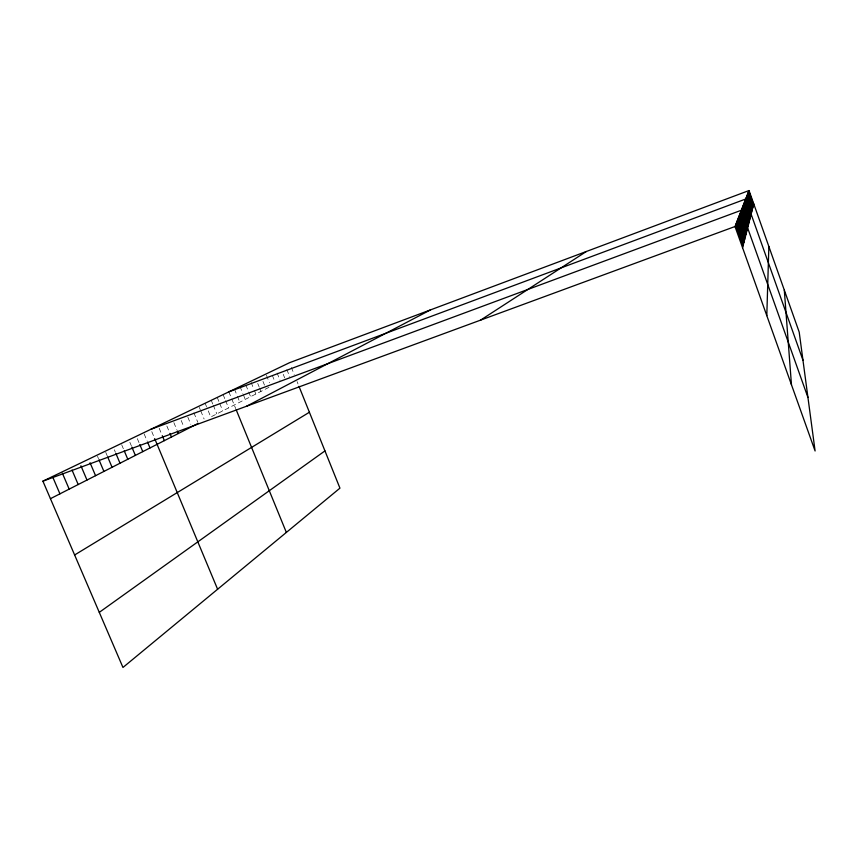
<?xml version="1.0" encoding="UTF-8"?>
<svg xmlns="http://www.w3.org/2000/svg" width="858" height="858" viewBox="0 0 858 858"><rect width="100%" height="100%" fill="white"/><g stroke="black" fill="none" stroke-linecap="round" stroke-linejoin="round"><path stroke-width="0.64" stroke-dasharray="4.29 3.22" d="M268.951 387.333L210.768 416.988L207.003 407.829M97.512 456.327L98.498 458.655M114.35 449.785L115.38 452.23M105.748 452.348L107.207 455.791M137.334 438.642L139.307 443.361M129.848 442.267L131.36 445.849M121.686 444.766L123.713 449.603M151.78 431.638L154.193 437.408M144.155 433.934L147.083 440.937M173.863 422.608L176.866 429.858M166.87 426.018L169.412 432.132M159.191 428.271L161.776 434.459M187.859 417.202L190.798 424.302M181.188 420.474L183.666 426.447M205.116 403.249L206.531 406.681M199.324 407.411L200.279 409.727M200.761 410.885L204.097 418.983M193.897 412.837L197.758 422.2M223.101 394.605L225.086 399.453M225.59 400.665L228.56 407.915M217.235 397.426L219.24 402.316M219.745 403.539L222.758 410.875M211.24 400.311L212.763 404.011M213.267 405.255L216.827 413.899M239.993 386.497L242.868 393.543M243.34 394.712L245.259 399.41M234.481 389.146L236.905 395.077M237.387 396.257L239.811 402.188M228.85 391.849L231.306 397.833M231.789 399.034L235.693 408.569M262.966 381.402L264.478 385.124M257.722 383.429L259.116 386.851M259.577 387.988L260.961 391.409M251.158 382.518L253.957 389.425M254.429 390.572L255.834 394.026M245.871 385.07L250.6 396.686M277.091 373.005L280.008 380.244M272.308 375.343L274.774 381.435M266.441 375.268L269.423 382.647M291.366 367.428L294.197 374.474M297.061 381.574L298.016 383.944M286.862 369.648L289.725 376.759M283.226 374.303L284.674 377.885"/><path stroke-width="1.29" d="M766.805 315.626L768.854 246.482M742.567 247.705L753.732 203.807M749.023 190.54L799.206 332.121L815.1 450.986L735.006 226.523L749.023 190.54L289.478 362.73L42.9 481.156L122.962 667.46L339.94 488.148L298.959 386.304M99.281 612.355L324.957 450.9M480.534 320.152L586.336 251.501M74.625 554.976L309.406 412.248M246.643 406.199L430.491 309.899M50.429 498.68L198.241 423.369M228.85 391.849L745.731 199.002L802.959 360.221M150.815 429.332L741.344 210.253L807.936 397.458M42.9 481.156L735.006 226.523M62.398 473.262L69.187 489.124M52.51 476.533L59.931 493.843M80.909 465.765L86.99 480.051M72.029 470.066L78.196 484.534M98.992 459.813L103.915 471.428M90.058 462.752L95.56 475.686M115.894 453.442L120.023 463.223M107.69 456.939L112.066 467.278M139.8 444.541L142.771 451.63M131.853 447.039L135.371 455.405M124.228 450.815L127.788 459.266M154.676 438.567L217.61 589.242M147.565 442.106L150.011 447.94M177.37 431.07L178.378 433.494M169.916 433.354L171.45 437.022M162.291 435.692L164.35 440.637M236.175 409.749L286.358 532.432M740.518 212.387L746.953 230.459M740.079 213.492L746.599 231.81M739.639 214.639L746.245 233.204M739.178 215.808L745.892 234.642M738.717 217.02L745.516 236.111M738.223 218.254L745.13 237.623M737.73 219.53L744.733 239.178M737.215 220.849L744.326 240.787M736.69 222.201L743.907 242.439M736.143 223.606L743.468 244.133M735.585 225.043L743.028 245.892M748.787 191.162L753.538 204.569M748.541 191.806L753.335 205.352M748.283 192.46L753.131 206.145M748.026 193.114L752.927 206.95M747.758 193.801L752.713 207.786M747.49 194.498L752.498 208.633M747.211 195.206L752.284 209.491M746.932 195.924L752.058 210.382M746.642 196.675L751.822 211.282M746.342 197.426L751.587 212.216M746.042 198.209L751.351 213.159M745.42 199.817L750.847 215.122M745.087 200.654L750.589 216.141M744.755 201.501L750.321 217.181M744.412 202.381L750.053 218.254M744.068 203.282L749.774 219.348M743.704 204.193L749.484 220.474M743.339 205.137L749.195 221.621M742.964 206.113L748.895 222.801M742.578 207.1L748.584 224.024M742.181 208.129L748.273 225.268M741.762 209.17L747.94 226.544M740.937 211.304L747.286 229.14M784.309 290.111L791.462 384.738"/></g></svg>
